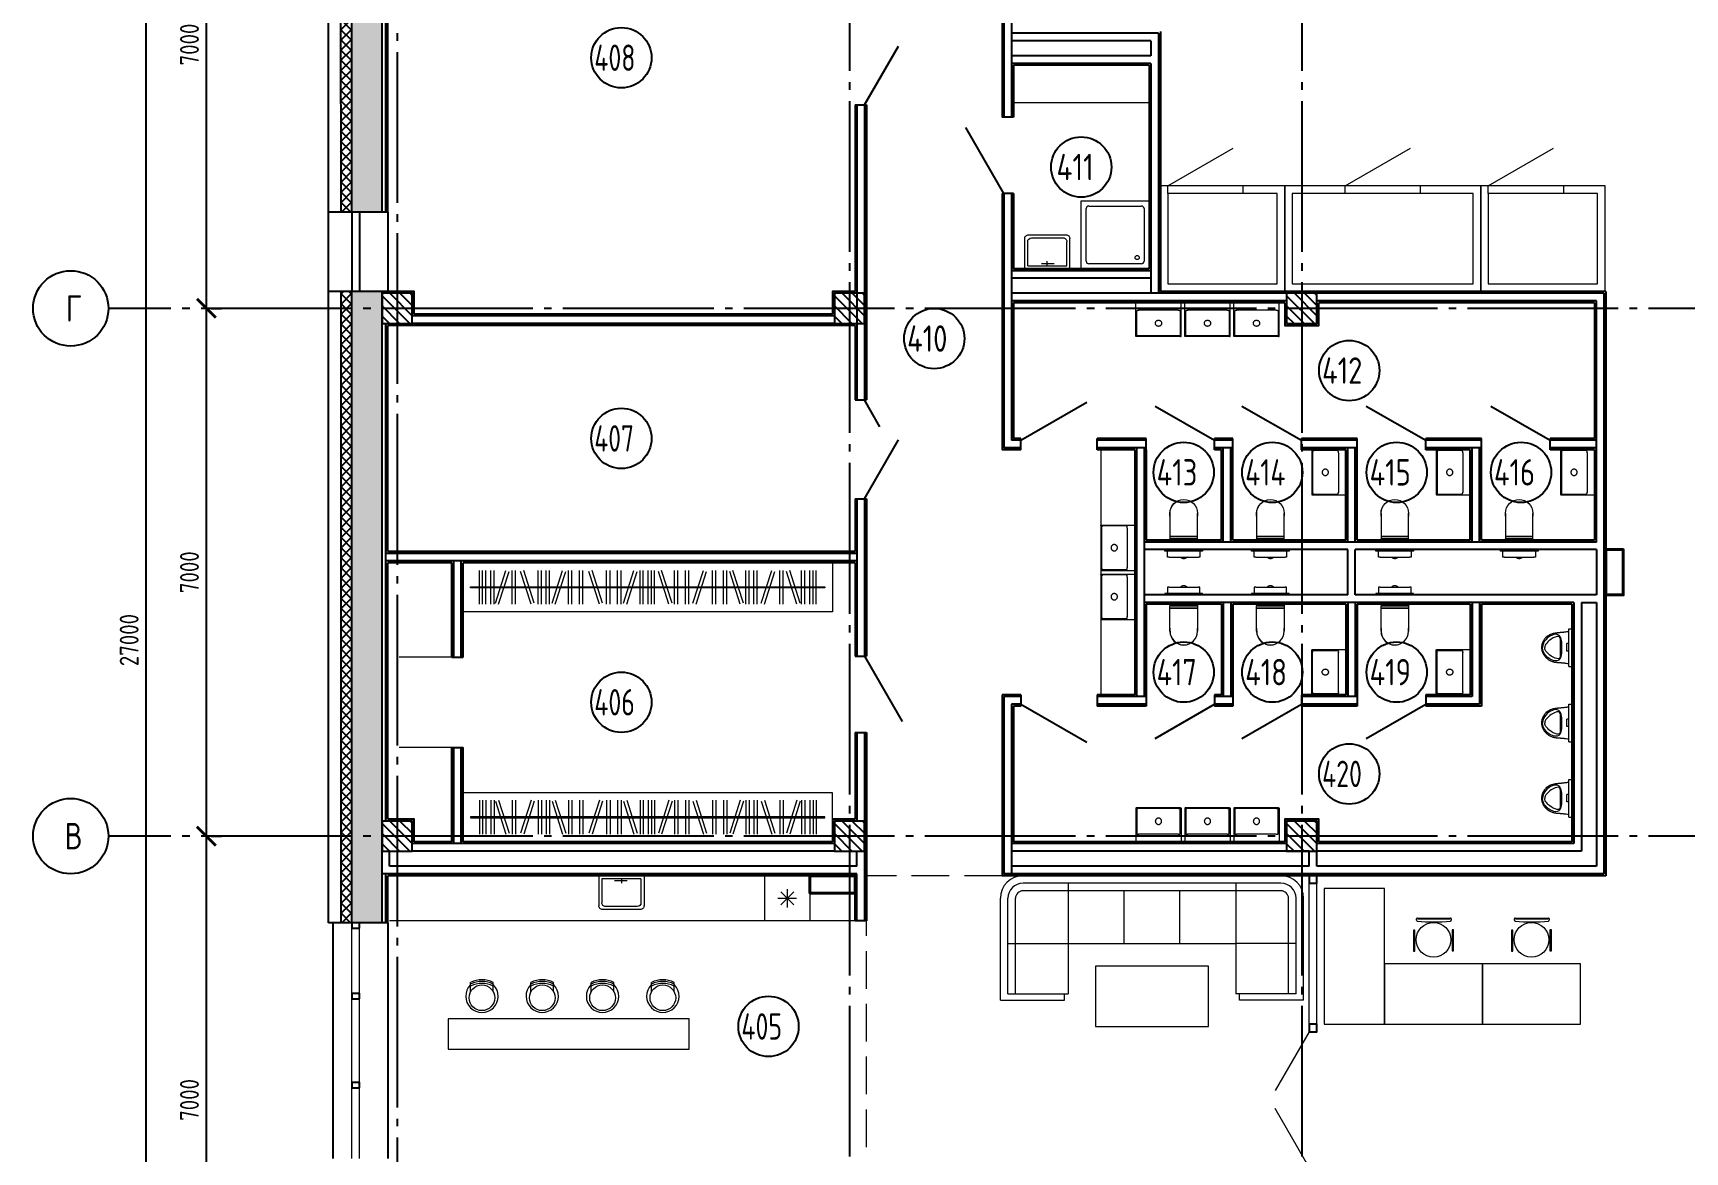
# Model space of a CAD drawing. Header units: millimetres. Extents: x -4830 to 49130, y -6610 to 29660.
# Drawn here: x -4830 to 17084, y 5810 to 20652 of the extents above; entities that cross this region are included whole.
import ezdxf

# ---------------------------------------------------------------- set-up
doc = ezdxf.new("R2010")
doc.units = ezdxf.units.MM
doc.linetypes.add('ГОСТ 2.303 4', pattern=[7, 5, -2, 0])
doc.linetypes.add('ГОСТ 2.303 5', pattern=[24, 20, -1.5, 1, -1.5])
doc.layers.add('Оборудование', color=5, linetype='Continuous', lineweight=18)
doc.layers.add('оси', color=30, linetype='Continuous')
doc.layers.add('текст', color=84, linetype='Continuous')
doc.styles.add('ГОСТ 2.304', font='CS_Gost2304.shx')
doc.linetypes.add('зигзаг', pattern='A,0.00254,-5.08,[131,ltypeshp.shx,S=5.08,R=0,X=-5.08,Y=0],-10.16,[131,ltypeshp.shx,S=5.08,R=180,X=5.08,Y=0],-5.08', length=20.32254)
doc.dimstyles.new('СПДС', dxfattribs={"dimscale": 100, "dimtxt": 2.5, "dimasz": 2.5, "dimexe": 2, "dimexo": 0.625, "dimgap": 1, "dimtad": 1, "dimdec": 0, "dimtxsty": 'ГОСТ 2.304', "dimblk": 'OBLIQUE', "dimblk1": 'OBLIQUE', "dimblk2": 'OBLIQUE', "dimcen": 2.5, "dimdle": 2, "dimadec": 0, "dimazin": 2, "dimtfac": 0.75, "dimtdec": 4, "dimtmove": 1, "dimatfit": 3, "dimfxl": 1, "dimtfill": 1, "dimtolj": 1, "dimarcsym": 1})

# ---------------------------------------------------------------- blocks, each defined once
blk = doc.blocks.new('_ArchTick')
at = {"color": 0, "linetype": 'ByBlock', "const_width": 0.15}
blk.add_lwpolyline([(-0.5, -0.5), (0.5, 0.5)], dxfattribs=at)
blk = doc.blocks.new('*D41')
at = {"layer": 'Defpoints', "color": 0, "ltscale": 100, "transparency": 16777216}
for p in [(-3330, 27000), (-3330, 27000), (-3330, 0)]:
    blk.add_point(p, dxfattribs=at)
at = {"layer": 'оси', "color": 0, "lineweight": -2, "ltscale": 100, "transparency": 16777216}
for p, q in [((-3330, -200), (-3330, 27200)), ((-3267.5, 27000), (-3130, 27000)), ((-3267.5, 0), (-3130, 0))]:
    blk.add_line(p, q, dxfattribs=at)
at = {"layer": 'оси', "color": 0, "lineweight": -2, "ltscale": 100, "transparency": 16777216, "xscale": 250, "yscale": 250, "zscale": 250}
for p, rotation in [((-3330, 27000), 90), ((-3330, 0), 270)]:
    blk.add_blockref('_ArchTick', p, dxfattribs=dict(at, rotation=rotation))
at = {"layer": 'оси', "color": 0, "ltscale": 100, "transparency": 16777216, "insert": (-3555, 12600), "char_height": 250, "attachment_point": 5, "rotation": 90, "style": 'ГОСТ 2.304', "bg_fill": 3, "box_fill_scale": 1.1, "bg_fill_color": 256, "bg_fill_true_color": 13158600, "bg_fill_transparency": 0}
blk.add_mtext('\\A1;27000', dxfattribs=at)
blk = doc.blocks.new('*D43')
at = {"layer": 'Defpoints', "color": 0, "ltscale": 100, "transparency": 16777216}
for p in [(-2530, 17000), (-2530, 17000), (-2530, 10000)]:
    blk.add_point(p, dxfattribs=at)
at = {"layer": 'оси', "color": 0, "lineweight": -2, "ltscale": 100, "transparency": 16777216}
for p, q in [((-2530, 9800), (-2530, 17200)), ((-2467.5, 17000), (-2330, 17000)), ((-2467.5, 10000), (-2330, 10000))]:
    blk.add_line(p, q, dxfattribs=at)
at = {"layer": 'оси', "color": 0, "lineweight": -2, "ltscale": 100, "transparency": 16777216, "xscale": 250, "yscale": 250, "zscale": 250}
for p, rotation in [((-2530, 17000), 90), ((-2530, 10000), 270)]:
    blk.add_blockref('_ArchTick', p, dxfattribs=dict(at, rotation=rotation))
at = {"layer": 'оси', "color": 0, "ltscale": 100, "transparency": 16777216, "insert": (-2755, 13500), "char_height": 250, "attachment_point": 5, "rotation": 90, "style": 'ГОСТ 2.304', "bg_fill": 3, "box_fill_scale": 1.1, "bg_fill_color": 256, "bg_fill_true_color": 13158600, "bg_fill_transparency": 0}
blk.add_mtext('\\A1;7000', dxfattribs=at)
blk = doc.blocks.new('*D44')
at = {"layer": 'Defpoints', "color": 0, "ltscale": 100, "transparency": 16777216}
for p in [(-2530, 24000), (-2530, 24000), (-2530, 17000)]:
    blk.add_point(p, dxfattribs=at)
at = {"layer": 'оси', "color": 0, "lineweight": -2, "ltscale": 100, "transparency": 16777216}
for p, q in [((-2530, 16800), (-2530, 24200)), ((-2467.5, 24000), (-2330, 24000)), ((-2467.5, 17000), (-2330, 17000))]:
    blk.add_line(p, q, dxfattribs=at)
at = {"layer": 'оси', "color": 0, "lineweight": -2, "ltscale": 100, "transparency": 16777216, "xscale": 250, "yscale": 250, "zscale": 250}
for p, rotation in [((-2530, 24000), 90), ((-2530, 17000), 270)]:
    blk.add_blockref('_ArchTick', p, dxfattribs=dict(at, rotation=rotation))
at = {"layer": 'оси', "color": 0, "ltscale": 100, "transparency": 16777216, "insert": (-2755, 20500), "char_height": 250, "attachment_point": 5, "rotation": 90, "style": 'ГОСТ 2.304', "bg_fill": 3, "box_fill_scale": 1.1, "bg_fill_color": 256, "bg_fill_true_color": 13158600, "bg_fill_transparency": 0}
blk.add_mtext('\\A1;7000', dxfattribs=at)
blk = doc.blocks.new('*D46')
at = {"layer": 'Defpoints', "color": 0, "ltscale": 100, "transparency": 16777216}
for p in [(-2530, 10000), (-2530, 10000), (-2530, 3000)]:
    blk.add_point(p, dxfattribs=at)
at = {"layer": 'оси', "color": 0, "lineweight": -2, "ltscale": 100, "transparency": 16777216}
for p, q in [((-2530, 2800), (-2530, 10200)), ((-2467.5, 10000), (-2330, 10000)), ((-2467.5, 3000), (-2330, 3000))]:
    blk.add_line(p, q, dxfattribs=at)
at = {"layer": 'оси', "color": 0, "lineweight": -2, "ltscale": 100, "transparency": 16777216, "xscale": 250, "yscale": 250, "zscale": 250}
for p, rotation in [((-2530, 10000), 90), ((-2530, 3000), 270)]:
    blk.add_blockref('_ArchTick', p, dxfattribs=dict(at, rotation=rotation))
at = {"layer": 'оси', "color": 0, "ltscale": 100, "transparency": 16777216, "insert": (-2755, 6500), "char_height": 250, "attachment_point": 5, "rotation": 90, "style": 'ГОСТ 2.304', "bg_fill": 3, "box_fill_scale": 1.1, "bg_fill_color": 256, "bg_fill_true_color": 13158600, "bg_fill_transparency": 0}
blk.add_mtext('\\A1;7000', dxfattribs=at)
blk = doc.blocks.new('Инсталляция - унитаз')
at = {"layer": 'Оборудование', "ltscale": 100}
for p, q in [((-215, 225), (-215, 145)), ((-195, 225), (-215, 225)), ((-195, 225), (0, 225)), ((0, 225), (195, 225)), ((215, 225), (195, 225)), ((215, 145), (215, 225)), ((-220, 145), (-250, 145)), ((-250, 145), (-250, 125)), ((-250, 125), (250, 125)), ((220, 145), (-220, 145)), ((-220, 145), (-220, 125)), ((-220, 125), (-220, 145)), ((220, 125), (220, 145)), ((250, 145), (220, 145)), ((220, 145), (220, 125)), ((250, 125), (250, 145)), ((-183, 0), (182, 0)), ((-183, 0), (-183, -20)), ((-172, -20), (-183, -20)), ((-183, -358), (-183, -20)), ((182, -20), (-183, -20)), ((-183, -50), (-183, -20)), ((182, -50), (-183, -50)), ((-183, -50), (182, -50)), ((-183, -319), (-183, -50)), ((-172, 0), (-172, -20)), ((-172, -20), (-172, 0)), ((-172, -20), (-172, 0)), ((-172, -20), (172, -20)), ((-65, -5), (-65, 0)), ((65, -5), (-65, -5)), ((-35, -7), (-35, -5)), ((-35, -5), (-35, -7)), ((-35, -7), (-35, -5)), ((-33, -7), (-35, -7)), ((-35, -7), (-33, -7)), ((-35, -7), (-33, -7)), ((33, -7), (-33, -7)), ((35, -7), (33, -7)), ((33, -7), (35, -7)), ((33, -7), (35, -7)), ((35, -5), (35, -7)), ((35, -7), (35, -5)), ((35, -7), (35, -5)), ((65, 0), (65, -5)), ((172, 0), (172, -20)), ((172, -20), (172, 0)), ((172, 0), (172, -20)), ((172, -20), (182, -20)), ((182, 0), (182, -20)), ((182, -20), (182, -358)), ((182, -20), (182, -50)), ((182, -50), (182, -319)), ((-183, -319), (-183, -358)), ((182, -358), (182, -319))]:
    blk.add_line(p, q, dxfattribs=at)
at = {"layer": 'Оборудование', "ltscale": 100, "flags": 128}
blk.add_lwpolyline([(45, 225), (43, 226), (42, 228), (40, 230), (38, 231), (36, 233), (34, 234), (32, 235), (30, 237), (28, 238), (26, 239), (24, 240), (22, 241), (19, 242), (17, 242), (15, 243), (13, 244), (10, 244), (8, 244), (5, 245), (3, 245), (1, 245), (-2, 245), (-4, 245), (-7, 245), (-9, 244), (-11, 244), (-14, 243), (-16, 243), (-18, 242), (-21, 241), (-23, 241), (-25, 240), (-27, 239), (-29, 237), (-31, 236), (-33, 235), (-35, 234), (-37, 232), (-39, 231), (-41, 229), (-43, 227), (-44, 226)], dxfattribs=at)
at = {"layer": 'Оборудование', "ltscale": 100}
for radius, start, end in [(182, 180, 0), (183, 180, 270), (182, 270, 0)]:
    blk.add_arc((0, -358), radius, start, end, dxfattribs=at)
blk = doc.blocks.new('Sanitary_Basins_Gala_ALBUS-Over-counter-Wash-basin-60x45-cm - ALBUS Over counter Wash basin 60x45 cm_-V44-План на отм _4_200')
at = {"layer": 'Оборудование'}
for p, q in [((-302, -218), (-302, 226)), ((298, -218), (298, 226)), ((-290, 117), (-291, 113)), ((-291, 113), (-291, -199)), ((-288, 121), (-290, 117)), ((-285, 124), (-288, 121)), ((-282, 125), (-285, 124)), ((-277, 126), (-282, 125)), ((-273, 127), (-277, 126)), ((-263, 127), (-273, 127)), ((-263, 127), (264, 127)), ((269, 127), (259, 127)), ((274, 126), (269, 127)), ((278, 125), (274, 126)), ((282, 124), (278, 125)), ((285, 121), (282, 124)), ((286, 117), (285, 121)), ((287, 113), (286, 117)), ((287, -199), (287, 113)), ((-302, -219), (-302, -218)), ((-291, -199), (-290, -203)), ((-290, -203), (-288, -207)), ((-288, -207), (-285, -210)), ((-285, -210), (-281, -212)), ((-281, -212), (-277, -213)), ((-277, -213), (-273, -213)), ((-268, -214), (-273, -213)), ((-268, -214), (264, -214)), ((-42, -35), (-43, -39)), ((-43, -39), (-43, -42)), ((-43, -42), (-43, -46)), ((-43, -46), (-43, -50)), ((-43, -50), (-43, -54)), ((-43, -54), (-42, -58)), ((-40, -31), (-42, -35)), ((-42, -58), (-40, -61)), ((-39, -27), (-40, -31)), ((-40, -61), (-39, -65)), ((-37, -23), (-39, -27)), ((-39, -65), (-37, -69)), ((-34, -20), (-37, -23)), ((-37, -69), (-34, -72)), ((-31, -17), (-34, -20)), ((-34, -72), (-31, -75)), ((-28, -14), (-31, -17)), ((-31, -75), (-28, -78)), ((-25, -11), (-28, -14)), ((-28, -78), (-25, -81)), ((-21, -9), (-25, -11)), ((-25, -81), (-21, -83)), ((-17, -8), (-21, -9)), ((-21, -83), (-17, -85)), ((-13, -6), (-17, -8)), ((-17, -85), (-13, -86)), ((-9, -5), (-13, -6)), ((-13, -86), (-9, -87)), ((-6, -5), (-9, -5)), ((-9, -87), (-6, -87)), ((-2, -5), (-6, -5)), ((-6, -87), (-2, -88)), ((2, -5), (-2, -5)), ((-2, -88), (2, -87)), ((6, -5), (2, -5)), ((2, -87), (6, -87)), ((10, -6), (6, -5)), ((6, -87), (10, -86)), ((13, -8), (10, -6)), ((10, -86), (13, -85)), ((17, -9), (13, -8)), ((13, -85), (17, -83)), ((21, -11), (17, -9)), ((17, -83), (21, -81)), ((24, -14), (21, -11)), ((21, -81), (24, -78)), ((27, -17), (24, -14)), ((24, -78), (27, -75)), ((30, -20), (27, -17)), ((27, -75), (30, -72)), ((33, -23), (30, -20)), ((30, -72), (33, -69)), ((35, -27), (33, -23)), ((33, -69), (35, -65)), ((37, -31), (35, -27)), ((35, -65), (37, -61)), ((38, -35), (37, -31)), ((37, -61), (38, -58)), ((39, -39), (38, -35)), ((38, -58), (39, -54)), ((39, -42), (39, -39)), ((40, -46), (39, -42)), ((39, -50), (40, -46)), ((39, -54), (39, -50)), ((264, -214), (269, -213)), ((269, -213), (273, -213)), ((273, -213), (275, -212)), ((275, -212), (278, -212)), ((278, -212), (281, -210)), ((281, -210), (284, -207)), ((284, -207), (286, -205)), ((286, -203), (287, -201)), ((286, -205), (286, -203)), ((287, -201), (287, -199)), ((298, -219), (298, -218)), ((-301, -220), (-302, -219)), ((-301, -221), (-301, -220)), ((-300, -222), (-301, -221)), ((-299, -223), (-300, -222)), ((-298, -224), (-299, -223)), ((-297, -224), (-298, -224)), ((-296, -224), (-297, -224)), ((-296, -224), (292, -224)), ((292, -224), (293, -224)), ((293, -224), (294, -224)), ((294, -224), (295, -223)), ((295, -223), (296, -222)), ((296, -222), (297, -221)), ((297, -221), (298, -220)), ((298, -220), (298, -219))]:
    blk.add_line(p, q, dxfattribs=at)
at = {"layer": 'Оборудование', "ltscale": 100}
blk.add_line((-302, 226), (298, 226), dxfattribs=at)
blk = doc.blocks.new('720_Geberit_Инсталляция для подвесного писсуара 111_616_00_1__СантехПрибор_Нет основы_ - 400_74_Geberit_Duofix_urinal_element-607277-План на отм _4_200')
at = {"layer": 'Оборудование'}
for p, q in [((-250, 0), (-250, 40)), ((-250, 40), (250, 40)), ((250, 0), (-250, 0)), ((-53, 0), (-53, -28)), ((46, 0), (46, -28)), ((250, 0), (250, 40)), ((-120, -117), (120, -117)), ((46, -28), (-53, -28))]:
    blk.add_line(p, q, dxfattribs=at)
for points, knots in [([(-212, 0), (-211, -8), (-209, -23), (-206, -46), (-204, -64), (-202, -78), (-201, -89), (-200, -99), (-199, -110), (-198, -120), (-197, -130), (-196, -139), (-195, -149), (-195, -158), (-193, -167), (-192, -176), (-190, -187), (-188, -201), (-184, -216), (-179, -235), (-170, -257), (-156, -280), (-142, -297), (-129, -310), (-119, -319), (-110, -326), (-102, -331), (-96, -335), (-90, -339), (-83, -343), (-76, -346), (-67, -351), (-54, -355), (-38, -360), (-20, -363), (-7, -364), (0, -365)], [0, 0, 0, 0, 0.035714, 0.071429, 0.107143, 0.125, 0.142857, 0.160714, 0.178571, 0.196429, 0.214286, 0.232143, 0.25, 0.267857, 0.285714, 0.303571, 0.321429, 0.357143, 0.392857, 0.428571, 0.5, 0.571429, 0.642857, 0.678571, 0.714286, 0.75, 0.767857, 0.785714, 0.803571, 0.821429, 0.839286, 0.857143, 0.892857, 0.928571, 0.964286, 1, 1, 1, 1]), ([(0, -365), (9, -364), (27, -362), (51, -356), (73, -348), (93, -337), (111, -324), (133, -305), (151, -284), (166, -261), (175, -243), (183, -224), (189, -205), (192, -188), (194, -176), (195, -166), (196, -156), (196, -145), (197, -134), (198, -122), (199, -110), (200, -97), (201, -83), (203, -68), (204, -53), (207, -31), (210, -13), (212, 0)], [0, 0, 0, 0, 0.052632, 0.105263, 0.157895, 0.210526, 0.263158, 0.315789, 0.421053, 0.473684, 0.526316, 0.578947, 0.631579, 0.677632, 0.700658, 0.723684, 0.746711, 0.769737, 0.792763, 0.815789, 0.838816, 0.861842, 0.884868, 0.907895, 0.930921, 0.953947, 1, 1, 1, 1]), ([(-166, -135), (-184, -161), (-170, -232), (-116, -306), (-45, -351), (0, -351)], [0, 0, 0, 0, 0.2142319, 0.486249, 0.728231, 0.728231, 0.728231, 0.728231]), ([(-166, -135), (-129, -98), (0, -101), (132, -96), (166, -135)], [0, 0, 0, 0, 0.3432171, 0.6856443, 0.6856443, 0.6856443, 0.6856443]), ([(-120, -117), (-146, -124), (-155, -141), (-125, -237), (-40, -321), (0, -321)], [0, 0, 0, 0, 0.1604503, 0.4227587, 0.7075113, 0.7075113, 0.7075113, 0.7075113]), ([(120, -117), (146, -124), (155, -141), (125, -237), (40, -321), (0, -321)], [0, 0, 0, 0, 0.1604503, 0.4227587, 0.7075113, 0.7075113, 0.7075113, 0.7075113]), ([(166, -135), (182, -162), (170, -232), (116, -306), (45, -351), (0, -351)], [0, 0, 0, 0, 0.2126499, 0.48278, 0.724762, 0.724762, 0.724762, 0.724762])]:
    blk.add_open_spline(points, degree=3, knots=knots, dxfattribs=at)
blk = doc.blocks.new('поддон1')
at = {"layer": 'Оборудование'}
for p, q in [((67, 100), (67, 800)), ((100, 833), (800, 833)), ((833, 800), (833, 100)), ((800, 67), (100, 67))]:
    blk.add_line(p, q, dxfattribs=at)
blk.add_lwpolyline([(900, 900), (900, 0), (0, 0), (0, 900)], close=True, dxfattribs=at)
blk.add_circle((149, 158), 27.5, dxfattribs=at)
for centre, start, end in [((100, 800), 90, 180), ((800, 800), 0, 90), ((100, 100), 180, 270), ((800, 100), 270, 0)]:
    blk.add_arc(centre, 33.3, start, end, dxfattribs=at)
blk = doc.blocks.new('мойка')
at = {"layer": 'Оборудование', "lineweight": 18}
for p, q in [((-450, 250), (-450, -250)), ((0, 300), (-399, 300)), ((-40, 260), (-360, 260)), ((-40, 260), (-40, -260)), ((0, 300), (0, -300)), ((-410, 210), (-410, -210)), ((-69, 78), (-69, -91)), ((-40, 0), (-100, 0)), ((0, -300), (-400, -300)), ((-40, -260), (-360, -260))]:
    blk.add_line(p, q, dxfattribs=at)
for centre, radius, start, end in [((-400, 250), 49.7, 88.3906, 180.554), ((-360, 210), 50, 90.0248, 180.0248), ((-360, -210), 49.8, 179.9125, 270.2958), ((-400, -250), 50, 180.0248, 270.0248)]:
    blk.add_arc(centre, radius, start, end, dxfattribs=at)
blk = doc.blocks.new('шкаф гардеробный 1')
at = {"layer": 'Оборудование'}
for p, q in [((217, 550), (217, 100)), ((258, 550), (258, 100)), ((302, 550), (302, 100)), ((367, 550), (367, 100)), ((411, 550), (411, 100)), ((429, 537), (567, 101)), ((471, 550), (610, 115)), ((653, 550), (653, 100)), ((697, 550), (697, 100)), ((902, 550), (763, 115)), ((944, 537), (805, 101)), ((998, 550), (998, 100)), ((1042, 550), (1042, 100)), ((1103, 550), (1103, 100)), ((1148, 550), (1148, 100)), ((1181, 537), (1320, 101)), ((1223, 550), (1362, 115)), ((1400, 550), (1400, 100)), ((1444, 550), (1444, 100)), ((1546, 550), (1546, 100)), ((1590, 550), (1590, 100)), ((1809, 550), (1670, 115)), ((1851, 537), (1712, 101)), ((1904, 550), (1904, 100)), ((1949, 550), (1949, 100)), ((2050, 550), (2050, 100)), ((2095, 550), (2095, 100)), ((2128, 537), (2267, 101)), ((2170, 550), (2309, 115)), ((2347, 550), (2347, 100)), ((2391, 550), (2391, 100)), ((2456, 550), (2456, 100)), ((2500, 550), (2500, 100)), ((2541, 550), (2541, 100)), ((2730, 550), (2591, 115)), ((2772, 537), (2633, 101)), ((2805, 550), (2805, 100)), ((2850, 550), (2850, 100)), ((2951, 550), (2951, 100)), ((2996, 550), (2996, 100)), ((3049, 537), (3188, 101)), ((3091, 550), (3230, 115)), ((3310, 550), (3310, 100)), ((3354, 550), (3354, 100)), ((3456, 550), (3456, 100)), ((3500, 550), (3500, 100)), ((3677, 550), (3538, 115)), ((3719, 537), (3580, 101)), ((3752, 550), (3752, 100)), ((3797, 550), (3797, 100)), ((3858, 550), (3858, 100)), ((3902, 550), (3902, 100)), ((3956, 537), (4095, 101)), ((3998, 550), (4137, 115)), ((4203, 550), (4203, 100)), ((4247, 550), (4247, 100)), ((4429, 550), (4290, 115)), ((4471, 537), (4333, 101)), ((4489, 550), (4489, 100)), ((4533, 550), (4533, 100)), ((4598, 550), (4598, 100)), ((4642, 550), (4642, 100)), ((4683, 550), (4683, 100)), ((3797, 347), (3797, 334)), ((3902, 334), (3902, 347))]:
    blk.add_line(p, q, dxfattribs=at)
at = {"layer": 'Оборудование', "ltscale": 100}
for points in [[(0, 0), (4900, 0), (4900, 650), (0, 650)], [(100, 319), (4800, 319), (4800, 331), (100, 331)]]:
    blk.add_lwpolyline(points, close=True, dxfattribs=at)
blk = doc.blocks.new('барный стул 1')
at = {"layer": 'Оборудование', "ltscale": 60}
for p, q in [((59.999999, 150), (183.593644, 150)), ((59.999999, -150), (183.593644, -150))]:
    blk.add_line(p, q, dxfattribs=at)
blk.add_circle((-20.000001, 0), 170, dxfattribs=at)
for centre, radius, start, end in [((0, 0), 215, 45.5846910006, 314.4153089994), ((-155.531875, 0), 326.155917, 332.6191679998, 27.3808320002), ((-129.255814, 0), 326.155917, 332.6191679998, 27.3808320002), ((-106.022796, 0), 326.155917, 332.6191679998, 27.3808320002)]:
    blk.add_arc(centre, radius, start, end, dxfattribs=at)
blk = doc.blocks.new('диван угловой 2')
at = {"layer": 'Оборудование', "linetype": 'ByBlock'}
for p, q in [((1711, 0), (-1711, 0)), ((1711, -100), (-1711, -100)), ((1711, -200), (-1711, -200)), ((-1111, -100), (-1111, -900)), ((-370, -900), (-370, -200)), ((370, -900), (370, -200)), ((1111, -100), (1111, -900)), ((-2011, -1650), (-2011, -300)), ((-1911, -1567), (-1911, -300)), ((-1811, -1567), (-1811, -300)), ((1811, -1567), (1811, -300)), ((1911, -1567), (1911, -300)), ((2011, -1650), (2011, -300)), ((-1911, -900), (-1111, -900)), ((-1111, -900), (1111, -900)), ((-1111, -900), (-1111, -1567)), ((1911, -900), (1111, -900)), ((1111, -900), (1111, -1567)), ((-2011, -1650), (-1161, -1650)), ((-1911, -1567), (-1111, -1567)), ((-1161, -1650), (-1161, -1567)), ((1911, -1567), (1111, -1567)), ((1161, -1650), (1161, -1567)), ((2011, -1650), (1161, -1650))]:
    blk.add_line(p, q, dxfattribs=at)
for centre, radius, start, end in [((-1711, -300), 300, 90, 180), ((1711, -300), 300, 0, 90), ((-1711, -300), 200, 90, 180), ((-1711, -300), 100, 90, 180), ((1711, -300), 200, 0, 90), ((1711, -300), 100, 0, 90)]:
    blk.add_arc(centre, radius, start, end, dxfattribs=at)
blk = doc.blocks.new('Х06 600х600')
at = {"layer": 'Оборудование'}
for p, q in [((-600, 0), (-600, 600)), ((0, 600), (-600, 600)), ((0, 0), (0, 600)), ((-423, 300), (-177, 300)), ((-213, 213), (-387, 387)), ((-213, 387), (-387, 213)), ((-300, 177), (-300, 423)), ((-600, 0), (0, 0))]:
    blk.add_line(p, q, dxfattribs=at)
blk = doc.blocks.new('рабочее место 4')
at = {"layer": 'Оборудование', "ltscale": 100}
for p, q in [((1378, 876), (1397, 876)), ((1391, 430), (1391, 861)), ((1407, 866), (1407, 425)), ((1397, 415), (1378, 415))]:
    blk.add_line(p, q, dxfattribs=at)
for points in [[(0, 0), (800, 0), (800, 1300), (0, 1300)], [(969, 896), (1248, 896), (1248, 915), (969, 915)], [(975, 385), (1253, 385), (1253, 404), (975, 404)]]:
    blk.add_lwpolyline(points, close=True, dxfattribs=at)
blk.add_circle((1120, 650), 230, dxfattribs=at)
for centre, radius, start, end in [((3653, 645), 2296, 174.4609, 185.5406), ((1378, 866), 10, 89.9625, 174.4609), ((1397, 866), 10, 360, 89.9625), ((1378, 425), 10, 185.5406, 269.9051), ((1397, 425), 10, 269.9051, 360)]:
    blk.add_arc(centre, radius, start, end, dxfattribs=at)

msp = doc.modelspace()

# ---------------------------------------------------------------- hatches: boundary and pattern name
at = {"ltscale": 100}
h = msp.add_hatch(dxfattribs=at)
h.set_pattern_fill('ANSI37', color=256, scale=30, angle=90)
h.set_pattern_definition([(135, (-265369.68, -10084.31), (-67.35192, -67.35192), []), (225, (-265369.68, -10084.31), (67.35192, -67.35192), [])])
h.paths.add_polyline_path([(-600, 17225), (-748.9, 17225), (-748.1, 8850), (-600, 8850)])
h.paths.add_polyline_path([(-749.6, 23575), (-600, 23575), (-600, 24780.5), (-749.7, 24780.5)])
h.paths.add_polyline_path([(-600, 22525), (-749.5, 22525), (-749, 18275), (-600, 18275)])
h = msp.add_hatch(dxfattribs=at)
h.set_pattern_fill('HONEY', color=256, scale=30, angle=90)
h.set_pattern_definition([(90, (-265369.684, -10084.31), (-82.48892, 142.875), [95.25, -190.5]), (210, (-265369.684, -10084.31), (-82.48892, -142.875), [95.25, -190.5]), (150, (-265369.684, -10084.31), (-164.97784, 3e-07), [-190.5, 95.25])])
h.paths.add_polyline_path([(-200, 17225), (-600, 17225), (-600, 8850), (-500, 8850), (-200, 8850)])
h.paths.add_polyline_path([(-600, 23575), (-200, 23575), (-200, 23800), (-600, 23800)])
h.paths.add_polyline_path([(-200, 22525), (-600, 22525), (-600, 18275), (-200, 18275)])
h = msp.add_hatch(dxfattribs=at)
h.set_pattern_fill('ANSI31', color=256, scale=30, angle=90)
h.set_pattern_definition([(135, (-277369.68, 3915.69), (-67.35192, -67.35192), [])])
h.paths.add_polyline_path([(200, 17200), (-200, 17200), (-200, 16800), (200, 16800)])
h = msp.add_hatch(dxfattribs=at)
h.set_pattern_fill('ANSI31', color=256, scale=30, angle=90)
h.set_pattern_definition([(135, (-271369.68, 3915.69), (-67.35192, -67.35192), [])])
h.paths.add_polyline_path([(6200, 17200), (5800, 17200), (5800, 16800), (6200, 16800)])
h = msp.add_hatch(dxfattribs=at)
h.set_pattern_fill('ANSI31', color=256, scale=30, angle=90)
h.set_pattern_definition([(135, (-265369.68, 3915.69), (-67.35192, -67.35192), [])])
h.paths.add_polyline_path([(12200, 17200), (11800, 17200), (11800, 16800), (12200, 16800)])
h = msp.add_hatch(dxfattribs=at)
h.set_pattern_fill('ANSI31', color=256, scale=30, angle=90)
h.set_pattern_definition([(135, (-277369.68, -3084.31), (-67.35192, -67.35192), [])])
h.paths.add_polyline_path([(200, 10200), (-200, 10200), (-200, 9800), (200, 9800)])
h = msp.add_hatch(dxfattribs=at)
h.set_pattern_fill('ANSI31', color=256, scale=30, angle=90)
h.set_pattern_definition([(135, (-271369.68, -3084.31), (-67.35192, -67.35192), [])])
h.paths.add_polyline_path([(6200, 10200), (5800, 10200), (5800, 9800), (6200, 9800)])
h = msp.add_hatch(dxfattribs=at)
h.set_pattern_fill('ANSI31', color=256, scale=30, angle=90)
h.set_pattern_definition([(135, (-265369.68, -3084.31), (-67.35192, -67.35192), [])])
h.paths.add_polyline_path([(12200, 10200), (11800, 10200), (11800, 9800), (12200, 9800)])

# ---------------------------------------------------------------- linework, layer by layer
for p, q in [((-910, 8850), (-910, 24780.5)), ((-749.5, 22525), (-749, 18275)), ((-600, 18275), (-600, 22525)), ((-200, 18275), (-200, 22525)), ((-150, 18275), (-150, 22525)), ((-125, 18275), (-125, 22525)), ((8025, 21815), (8025, 19535)), ((8050, 21815), (8050, 19535)), ((8150, 21815), (8150, 19535)), ((10100, 20650), (8150, 20650)), ((10100, 20650), (10100, 17200)), ((10125, 20675), (10125, 17225)), ((6200, 19700), (6650, 20479.4)), ((10000, 20250), (8150, 20250)), ((8175, 20225), (8175, 19535)), ((9975, 20225), (8175, 20225)), ((9975, 20225), (9975, 17525)), ((10000, 20250), (10000, 17200)), ((6075, 19700), (6075, 17225)), ((6075, 19700), (6225, 19700)), ((6100, 19700), (6100, 15785)), ((6200, 19700), (6200, 15785)), ((6225, 19700), (6225, 15785)), ((8175, 19535), (8025, 19535)), ((8050, 18525), (7545, 19399.7)), ((8025, 18525), (8025, 15125)), ((8175, 18525), (8025, 18525)), ((8050, 18525), (8050, 15150)), ((8150, 18525), (8150, 15250)), ((8175, 18525), (8175, 17525)), ((-600, 18275), (-910, 18275)), ((-125, 18275), (-600, 18275)), ((-600, 18275), (-600, 17225)), ((-500, 18275), (-500, 17225)), ((-125, 18275), (-125, 17225)), ((10000, 17500), (8150, 17500)), ((9975, 17525), (8175, 17525)), ((-600, 17225), (-910, 17225)), ((-748.9, 17225), (-748.1, 8850)), ((-600, 8850), (-600, 17225)), ((-125, 17225), (-600, 17225)), ((-200, 8850), (-200, 17225)), ((-150, 17200), (-150, 17225)), ((11800, 17100), (8150, 17100)), ((16010, 17200), (10000, 17200)), ((16035, 17225), (10125, 17225)), ((15910, 17100), (12200, 17100)), ((15910, 13900), (15910, 17100)), ((16010, 17200), (16010, 9500)), ((16035, 17225), (16035, 9475)), ((5800, 16900), (200, 16900)), ((5775, 16925), (225, 16925)), ((8175, 17075), (8175, 15275)), ((11775, 17075), (8175, 17075)), ((15885, 17075), (12225, 17075)), ((15885, 17075), (15885, 15275)), ((-150, 10200), (-150, 16800)), ((-125, 13775), (-125, 16775)), ((6075, 16775), (-125, 16775)), ((5800, 16800), (200, 16800)), ((6075, 16775), (6075, 15785)), ((6075, 15785), (6225, 15785)), ((6405, 15429.9), (6200, 15785)), ((8275, 15250), (9149.7, 15755)), ((10056.9, 15705), (10845, 15250)), ((11206.9, 15705), (11995, 15250)), ((12856.9, 15705), (13645, 15250)), ((14506.9, 15705), (15295, 15250)), ((6200, 14475), (6650, 15254.4)), ((8175, 15125), (8025, 15125)), ((8275, 15150), (8050, 15150)), ((8275, 15250), (8150, 15250)), ((8275, 15275), (8175, 15275)), ((8275, 15125), (8175, 15125)), ((8275, 15125), (8275, 15275)), ((9935, 15275), (9285, 15275)), ((9285, 15125), (9285, 15275)), ((9935, 15250), (9285, 15250)), ((9935, 15150), (9285, 15150)), ((9785, 15125), (9285, 15125)), ((9785, 15125), (9785, 11875)), ((9810, 15150), (9810, 11850)), ((9910, 15150), (9910, 11850)), ((9935, 15125), (9935, 15275)), ((9935, 15125), (9935, 13925)), ((11085, 15275), (10845, 15275)), ((10845, 15125), (10845, 15275)), ((11085, 15250), (10845, 15250)), ((11085, 15150), (10845, 15150)), ((10935, 15125), (10845, 15125)), ((10935, 13925), (10935, 15125)), ((10960, 13900), (10960, 15150)), ((11060, 13900), (11060, 15150)), ((11085, 15125), (11085, 15275)), ((11085, 13925), (11085, 15125)), ((12735, 15275), (11995, 15275)), ((11995, 15125), (11995, 15275)), ((12735, 15250), (11995, 15250)), ((12735, 15150), (11995, 15150)), ((12585, 15125), (11995, 15125)), ((12585, 13925), (12585, 15125)), ((12610, 13900), (12610, 15150)), ((12710, 13900), (12710, 15150)), ((12735, 15125), (12735, 15275)), ((12735, 13925), (12735, 15125)), ((14385, 15275), (13645, 15275)), ((13645, 15125), (13645, 15275)), ((14385, 15250), (13645, 15250)), ((14385, 15150), (13645, 15150)), ((14235, 15125), (13645, 15125)), ((14235, 13925), (14235, 15125)), ((14260, 13900), (14260, 15150)), ((14360, 13900), (14360, 15150)), ((14385, 15125), (14385, 15275)), ((14385, 13925), (14385, 15125)), ((15885, 15275), (15295, 15275)), ((15295, 15125), (15295, 15275)), ((15910, 15250), (15295, 15250)), ((15910, 15150), (15295, 15150)), ((15885, 15125), (15295, 15125)), ((15885, 15125), (15885, 13925)), ((6075, 14475), (6075, 13775)), ((6075, 14475), (6225, 14475)), ((6100, 14475), (6100, 12385)), ((6200, 14475), (6200, 12385)), ((6225, 14475), (6225, 12385)), ((15910, 13900), (9910, 13900)), ((10935, 13925), (9935, 13925)), ((12585, 13925), (11085, 13925)), ((14235, 13925), (12735, 13925)), ((15885, 13925), (14385, 13925)), ((6100, 13750), (-150, 13750)), ((6100, 13650), (-150, 13650)), ((6075, 13775), (-125, 13775)), ((-125, 10225), (-125, 13625)), ((725, 13625), (-125, 13625)), ((725, 12375), (725, 13625)), ((750, 12375), (750, 13650)), ((850, 12375), (850, 13650)), ((6075, 13625), (875, 13625)), ((875, 12375), (875, 13625)), ((6075, 13625), (6075, 12385)), ((15610, 13100), (9910, 13100)), ((10935, 13075), (9935, 13075)), ((9935, 13075), (9935, 11875)), ((10935, 13075), (10935, 11875)), ((10960, 13100), (10960, 11850)), ((11060, 13100), (11060, 11850)), ((12585, 13075), (11085, 13075)), ((11085, 13075), (11085, 11875)), ((12585, 13075), (12585, 11875)), ((12610, 13100), (12610, 11850)), ((12710, 13100), (12710, 11850)), ((14235, 13075), (12735, 13075)), ((12735, 13075), (12735, 11875)), ((14235, 13075), (14235, 11875)), ((14260, 13100), (14260, 11850)), ((14360, 13100), (14360, 11750)), ((15585, 13075), (14385, 13075)), ((14385, 13075), (14385, 11725)), ((15585, 13075), (15585, 9925)), ((15610, 13100), (15610, 9900)), ((725, 12375), (875, 12375)), ((6075, 12385), (6225, 12385)), ((6200, 12385), (6700, 11519)), ((8025, 11875), (8025, 9475)), ((8175, 11875), (8025, 11875)), ((8050, 11850), (8050, 9500)), ((8275, 11850), (8050, 11850)), ((8275, 11875), (8175, 11875)), ((8275, 11875), (8275, 11725)), ((9785, 11875), (9285, 11875)), ((9285, 11875), (9285, 11725)), ((9935, 11850), (9285, 11850)), ((9935, 11875), (9935, 11725)), ((10935, 11875), (10845, 11875)), ((10845, 11875), (10845, 11725)), ((11085, 11850), (10845, 11850)), ((11085, 11875), (11085, 11725)), ((12585, 11875), (11995, 11875)), ((11995, 11875), (11995, 11725)), ((12735, 11850), (11995, 11850)), ((12735, 11875), (12735, 11725)), ((14235, 11875), (13645, 11875)), ((13645, 11875), (13645, 11725)), ((14260, 11850), (13645, 11850)), ((8150, 11750), (8150, 9500)), ((8275, 11750), (8150, 11750)), ((8175, 11725), (8175, 9925)), ((8275, 11725), (8175, 11725)), ((8275, 11750), (9149.7, 11245)), ((9935, 11750), (9285, 11750)), ((9935, 11725), (9285, 11725)), ((10056.9, 11295), (10845, 11750)), ((11085, 11750), (10845, 11750)), ((11085, 11725), (10845, 11725)), ((11206.9, 11295), (11995, 11750)), ((12735, 11750), (11995, 11750)), ((12735, 11725), (11995, 11725)), ((12856.9, 11295), (13645, 11750)), ((14360, 11750), (13645, 11750)), ((14385, 11725), (13645, 11725)), ((6075, 11375), (6075, 10225)), ((6075, 11375), (6225, 11375)), ((6100, 11375), (6100, 10200)), ((6200, 11375), (6200, 8875)), ((6225, 11375), (6225, 8875)), ((725, 9925), (725, 11175)), ((725, 11175), (875, 11175)), ((750, 9900), (750, 11175)), ((850, 9900), (850, 11175)), ((875, 9925), (875, 11175)), ((5800, 9900), (200, 9900)), ((725, 9925), (225, 9925)), ((5775, 9925), (875, 9925)), ((11800, 9900), (8150, 9900)), ((11775, 9925), (8175, 9925)), ((15610, 9900), (12200, 9900)), ((15585, 9925), (12225, 9925)), ((6100, 9500), (-200, 9500)), ((-150, 8850), (-150, 9500)), ((-125, 8850), (-125, 9475)), ((6075, 9475), (-125, 9475)), ((6075, 8875), (6075, 9475)), ((6100, 8875), (6100, 9500)), ((16035, 9475), (8025, 9475)), ((16010, 9500), (8050, 9500)), ((-600, 8850), (-910, 8850)), ((-850, 5725), (-850, 8850)), ((-125, 8850), (-600, 8850)), ((-125, 8850), (-125, 5725)), ((6225, 8875), (6075, 8875))]:
    msp.add_line(p, q, dxfattribs=at)
at = {"lineweight": -3, "ltscale": 100}
for p, q in [((10000, 20550), (8150, 20550)), ((8150, 20550), (8150, 20350)), ((10000, 20550), (10000, 20350)), ((10000, 20350), (8150, 20350)), ((10000, 17400), (8150, 17400)), ((8150, 17400), (8150, 17200)), ((10000, 17400), (10000, 17200)), ((10000, 17200), (8150, 17200)), ((12610, 13800), (9910, 13800)), ((9910, 13800), (9910, 13200)), ((12610, 13200), (12610, 13800)), ((15910, 13800), (12710, 13800)), ((12710, 13200), (12710, 13800)), ((15910, 13800), (15910, 13200)), ((12610, 13200), (9910, 13200)), ((15910, 13200), (12710, 13200)), ((15710, 13100), (15710, 9800)), ((15710, 13100), (15910, 13100)), ((15910, 13100), (15910, 9600)), ((-100, 9600), (-100, 9800)), ((5800, 9800), (200, 9800)), ((6100, 9600), (6100, 9800)), ((12100, 9800), (8150, 9800)), ((8150, 9800), (8150, 9600)), ((12100, 9600), (12100, 9800)), ((15710, 9800), (12200, 9800)), ((12200, 9600), (12200, 9800)), ((6100, 9600), (-100, 9600)), ((12100, 9600), (8150, 9600)), ((15910, 9600), (12200, 9600))]:
    msp.add_line(p, q, dxfattribs=at)
at = {"linetype": 'ГОСТ 2.303 4', "lineweight": 9, "ltscale": 100}
for p, q in [((8025, 9475), (6225, 9475)), ((6225, 5175), (6225, 8875))]:
    msp.add_line(p, q, dxfattribs=at)
at = {"color": 4, "lineweight": 15, "ltscale": 100}
for p, q in [((12100, 7405), (12100, 9475)), ((12200, 7405), (12200, 9475)), ((-600, 5725), (-600, 8850)), ((-500, 5725), (-500, 8850)), ((12100, 7405), (11650, 6625.6)), ((12100, 5605), (11650, 6384.4))]:
    msp.add_line(p, q, dxfattribs=at)
at = {"ltscale": 100}
for points in [[(-200, 16800), (200, 16800), (200, 17200), (-200, 17200)], [(5800, 16800), (6200, 16800), (6200, 17200), (5800, 17200)], [(11800, 16800), (12200, 16800), (12200, 17200), (11800, 17200)], [(-200, 9800), (200, 9800), (200, 10200), (-200, 10200)], [(5800, 9800), (6200, 9800), (6200, 10200), (5800, 10200)], [(11800, 9800), (12200, 9800), (12200, 10200), (11800, 10200)]]:
    msp.add_lwpolyline(points, close=True, dxfattribs=at)
for points in [[(225, 16925), (225, 17225), (-125, 17225)], [(6075, 17225), (5775, 17225), (5775, 16925)], [(11775, 17075), (11775, 16775), (12225, 16775), (12225, 17075)], [(225, 9925), (225, 10225), (-125, 10225)], [(6075, 10225), (5775, 10225), (5775, 9925)], [(12225, 9925), (12225, 10225), (11775, 10225), (11775, 9925)]]:
    msp.add_lwpolyline(points, dxfattribs=at)
at = {"color": 4, "ltscale": 100}
for points in [[(12100, 9375), (12200, 9375), (12200, 9475), (12100, 9475)], [(-500, 8780), (-500, 8850), (-600, 8850), (-600, 8780)], [(-500, 7842.5), (-500, 7912.5), (-600, 7912.5), (-600, 7842.5)], [(12100, 7405), (12200, 7405), (12200, 7505), (12100, 7505)], [(-500, 6662.5), (-500, 6732.5), (-600, 6732.5), (-600, 6662.5)]]:
    msp.add_lwpolyline(points, close=True, dxfattribs=at)
at = {"layer": 'Оборудование'}
msp.add_line((9975, 19725), (8175, 19725), dxfattribs=at)
at = {"layer": 'Оборудование', "ltscale": 100}
for p, q in [((10225, 18625), (11091, 19125)), ((12575, 18625), (13441, 19125)), ((14475, 18625), (15341, 19125)), ((10225, 18525), (10225, 18625)), ((11225, 18525), (11225, 18625)), ((12575, 18525), (12575, 18625)), ((13575, 18525), (13575, 18625)), ((14475, 18525), (14475, 18625)), ((15475, 18525), (15475, 18625)), ((9335, 15125), (9335, 11875)), ((6100, 8875), (-100, 8875))]:
    msp.add_line(p, q, dxfattribs=at)
at = {"layer": 'Оборудование', "linetype": 'зигзаг', "ltscale": 10}
for p, q in [((725, 12375), (25, 12375)), ((725, 11175), (25, 11175))]:
    msp.add_line(p, q, dxfattribs=at)
at = {"layer": 'Оборудование', "ltscale": 100}
for points in [[(10125, 17225), (11775, 17225), (11775, 18625), (10125, 18625)], [(10225, 17325), (11675, 17325), (11675, 18525), (10225, 18525)], [(11775, 17225), (14375, 17225), (14375, 18625), (11775, 18625)], [(11875, 17325), (14275, 17325), (14275, 18525), (11875, 18525)], [(14375, 17225), (16025, 17225), (16025, 18625), (14375, 18625)], [(14475, 17325), (15925, 17325), (15925, 18525), (14475, 18525)], [(12300, 7505), (13100, 7505), (13100, 9305), (12300, 9305)], [(9263.7, 8275), (9263.7, 7475), (10763.7, 7475), (10763.7, 8275)], [(675, 7175), (3875, 7175), (3875, 7575), (675, 7575)]]:
    msp.add_lwpolyline(points, close=True, dxfattribs=at)
at = {"layer": 'Оборудование', "color": 1, "lineweight": 40, "ltscale": 100}
for points in [[(16035, 13200), (16265, 13200), (16265, 13800), (16035, 13800)], [(5475, 9475), (5475, 9245), (6075, 9245), (6075, 9475)]]:
    msp.add_lwpolyline(points, close=True, dxfattribs=at)
at = {"layer": 'оси', "linetype": 'ГОСТ 2.303 5', "lineweight": 25, "ltscale": 100}
for points in [[(6000, 29350), (6000, -5110)], [(12000, 29350), (12000, -5110)], [(0, 27600), (0, -5110)]]:
    msp.add_lwpolyline(points, dxfattribs=at)
at = {"layer": 'оси', "linetype": 'Continuous', "lineweight": 25, "ltscale": 100}
for centre in [(-4330, 17000), (-4330, 10000)]:
    msp.add_circle(centre, 500, dxfattribs=at)
at = {"layer": 'текст', "linetype": 'Continuous', "lineweight": 25, "ltscale": 100}
for centre in [(2975, 20325), (9075, 18875), (7125, 16600), (12630, 16175), (2975, 15275), (10435, 14825), (11610, 14825), (13260, 14825), (14910, 14825), (10435, 12175), (11610, 12175), (13260, 12175), (2975, 11775), (12630, 10825), (4926.4, 7475)]:
    msp.add_circle(centre, 400, dxfattribs=at)

# ---------------------------------------------------------------- block references
at = {"layer": 'Оборудование'}
for name, p, rotation in [('поддон1', (9975, 17525), 89.99999999999999), ('Sanitary_Basins_Gala_ALBUS-Over-counter-Wash-basin-60x45-cm - ALBUS Over counter Wash basin 60x45 cm_-V44-План на отм _4_200', (12359.1, 14823.1), 270), ('Sanitary_Basins_Gala_ALBUS-Over-counter-Wash-basin-60x45-cm - ALBUS Over counter Wash basin 60x45 cm_-V44-План на отм _4_200', (14009.1, 14823.1), 270), ('Sanitary_Basins_Gala_ALBUS-Over-counter-Wash-basin-60x45-cm - ALBUS Over counter Wash basin 60x45 cm_-V44-План на отм _4_200', (15659.1, 14823.1), 270), ('Sanitary_Basins_Gala_ALBUS-Over-counter-Wash-basin-60x45-cm - ALBUS Over counter Wash basin 60x45 cm_-V44-План на отм _4_200', (9559.1, 13823.1), 270), ('Sanitary_Basins_Gala_ALBUS-Over-counter-Wash-basin-60x45-cm - ALBUS Over counter Wash basin 60x45 cm_-V44-План на отм _4_200', (9559.1, 13173.1), 270), ('720_Geberit_Инсталляция для подвесного писсуара 111_616_00_1__СантехПрибор_Нет основы_ - 400_74_Geberit_Duofix_urinal_element-607277-План на отм _4_200', (15545, 12500), 270), ('720_Geberit_Инсталляция для подвесного писсуара 111_616_00_1__СантехПрибор_Нет основы_ - 400_74_Geberit_Duofix_urinal_element-607277-План на отм _4_200', (15545, 11500), 270), ('720_Geberit_Инсталляция для подвесного писсуара 111_616_00_1__СантехПрибор_Нет основы_ - 400_74_Geberit_Duofix_urinal_element-607277-План на отм _4_200', (15545, 10500), 270), ('Sanitary_Basins_Gala_ALBUS-Over-counter-Wash-basin-60x45-cm - ALBUS Over counter Wash basin 60x45 cm_-V44-План на отм _4_200', (10098.1, 10150.9), 180), ('Sanitary_Basins_Gala_ALBUS-Over-counter-Wash-basin-60x45-cm - ALBUS Over counter Wash basin 60x45 cm_-V44-План на отм _4_200', (10748.1, 10150.9), 180), ('Sanitary_Basins_Gala_ALBUS-Over-counter-Wash-basin-60x45-cm - ALBUS Over counter Wash basin 60x45 cm_-V44-План на отм _4_200', (11398.1, 10150.9), 180), ('рабочее место 4', (14398.7, 7505), 90), ('рабочее место 4', (15697.5, 7505), 90), ('барный стул 1', (1125, 7875), 90), ('барный стул 1', (1925, 7875), 90), ('барный стул 1', (2725, 7875), 90), ('барный стул 1', (3525, 7875), 90)]:
    msp.add_blockref(name, p, dxfattribs=dict(at, rotation=rotation))
at = {"layer": 'Оборудование', "ltscale": 100, "xscale": -1}
for p, rotation in [((8625, 17525), 90), ((2975, 9475), 270)]:
    msp.add_blockref('мойка', p, dxfattribs=dict(at, rotation=rotation))
at = {"layer": 'Оборудование', "xscale": -1}
for p in [(10098.1, 16849.1), (10748.1, 16849.1), (11398.1, 16849.1)]:
    msp.add_blockref('Sanitary_Basins_Gala_ALBUS-Over-counter-Wash-basin-60x45-cm - ALBUS Over counter Wash basin 60x45 cm_-V44-План на отм _4_200', p, dxfattribs=at)
for name, p, rotation in [('Инсталляция - унитаз', (10435, 13925), 180), ('Инсталляция - унитаз', (11585, 13925), 180), ('Инсталляция - унитаз', (13235, 13925), 180), ('Инсталляция - унитаз', (14885, 13925), 180), ('шкаф гардеробный 1', (875, 13625), 180), ('Sanitary_Basins_Gala_ALBUS-Over-counter-Wash-basin-60x45-cm - ALBUS Over counter Wash basin 60x45 cm_-V44-План на отм _4_200', (12359.1, 12176.9), 270), ('Sanitary_Basins_Gala_ALBUS-Over-counter-Wash-basin-60x45-cm - ALBUS Over counter Wash basin 60x45 cm_-V44-План на отм _4_200', (14009.1, 12176.9), 270)]:
    msp.add_blockref(name, p, dxfattribs=dict(at, rotation=rotation))
at = {"layer": 'Оборудование'}
for name, p in [('Инсталляция - унитаз', (10435, 13075)), ('Инсталляция - унитаз', (11585, 13075)), ('Инсталляция - унитаз', (13235, 13075)), ('шкаф гардеробный 1', (875, 9925)), ('диван угловой 2', (10013.7, 9475))]:
    msp.add_blockref(name, p, dxfattribs=at)
at = {"layer": 'Оборудование', "color": 0, "xscale": -1, "rotation": 180}
msp.add_blockref('Х06 600х600', (5475, 9475), dxfattribs=at)

# ---------------------------------------------------------------- texts
at = {"layer": 'оси', "linetype": 'Continuous', "lineweight": 25, "ltscale": 100, "char_height": 350, "attachment_point": 1, "style": 'ГОСТ 2.304'}
for s, insert, width in [('\\f|b0|i0|c1|p0;\\W1.0000000000;\\T1.0000000000;\\o\\lГ', (-4394.6, 17175), 533.333), ('\\f|b0|i0|c1|p0;\\W1.0000000000;\\T1.0000000000;\\o\\lВ', (-4412.1, 10175), 616.667)]:
    msp.add_mtext(s, dxfattribs=dict(at, insert=insert, width=width))
at = {"layer": 'текст', "linetype": 'Continuous', "lineweight": 25, "ltscale": 100, "char_height": 350, "attachment_point": 1, "style": 'ГОСТ 2.304'}
for s, insert, width in [('\\f|b0|i0|c1|p0;\\W0.8840250981;\\T1.0000000000;\\o\\l408', (2615.3, 20500), 1163.966), ('\\f|b0|i0|c1|p0;\\W1.0000000000;\\T1.0000000000;\\o\\l411', (8746.9, 19050), 1183.333), ('\\f|b0|i0|c1|p0;\\W0.9787420728;\\T1.0000000000;\\o\\l410', (6765.3, 16775), 1223.428), ('\\f|b0|i0|c1|p0;\\W0.9787420728;\\T1.0000000000;\\o\\l412', (12270.3, 16350), 1223.428), ('\\f|b0|i0|c1|p0;\\W0.8746205757;\\T1.0000000000;\\o\\l407', (2615.3, 15450), 1151.584), ('\\f|b0|i0|c1|p0;\\W0.9787420728;\\T1.0000000000;\\o\\l413', (10075.3, 15000), 1223.428), ('\\f|b0|i0|c1|p0;\\W0.9449923462;\\T1.0000000000;\\o\\l414', (11250.3, 15000), 1181.24), ('\\f|b0|i0|c1|p0;\\W0.9787420728;\\T1.0000000000;\\o\\l415', (12900.3, 15000), 1223.428), ('\\f|b0|i0|c1|p0;\\W0.9787420728;\\T1.0000000000;\\o\\l416', (14550.3, 15000), 1223.428), ('\\f|b0|i0|c1|p0;\\W0.9672274602;\\T1.0000000000;\\o\\l417', (10075.3, 12350), 1209.034), ('\\f|b0|i0|c1|p0;\\W0.9787420728;\\T1.0000000000;\\o\\l418', (11250.3, 12350), 1223.428), ('\\f|b0|i0|c1|p0;\\W0.9787420728;\\T1.0000000000;\\o\\l419', (12900.3, 12350), 1223.428), ('\\f|b0|i0|c1|p0;\\W0.8840250981;\\T1.0000000000;\\o\\l406', (2615.3, 11950), 1163.966), ('\\f|b0|i0|c1|p0;\\W0.8840250981;\\T1.0000000000;\\o\\l420', (12270.3, 11000), 1163.966), ('\\f|b0|i0|c1|p0;\\W0.8840250981;\\T1.0000000000;\\o\\l405', (4566.7, 7650), 1163.966)]:
    msp.add_mtext(s, dxfattribs=dict(at, insert=insert, width=width))

# ---------------------------------------------------------------- dimensions: what is measured, and where the dimension line sits
at = {"layer": 'оси', "ltscale": 100}
dim = msp.add_linear_dim(base=(-3330, 27000), p1=(-3330, 0), p2=(-3330, 27000), angle=270, dimstyle='СПДС', override={"dimblk1": 'ArchTick', "dimblk2": 'ArchTick', "dimsah": 1}, dxfattribs=at)
dim.commit()
dim.dimension.update_dxf_attribs({"geometry": '*D41', "text_midpoint": (-3330, 12600), "dimtype": 160})
dim = msp.add_linear_dim(base=(-2530, 17000), p1=(-2530, 10000), p2=(-2530, 17000), angle=270, dimstyle='СПДС', override={"dimblk1": 'ArchTick', "dimblk2": 'ArchTick', "dimsah": 1}, dxfattribs=at)
dim.commit()
dim.dimension.update_dxf_attribs({"geometry": '*D43', "text_midpoint": (-2755, 13500)})

# ---------------------------------------------------------------- next in the draw order: linework, layer by layer
at = {"layer": 'оси', "linetype": 'ГОСТ 2.303 5', "lineweight": 25, "ltscale": 100}
for points in [[(-3330, 17000), (-3830, 17000)], [(-3330, 10000), (-3830, 10000)]]:
    msp.add_lwpolyline(points, dxfattribs=at)

# ---------------------------------------------------------------- next in the draw order: dimensions: what is measured, and where the dimension line sits
at = {"layer": 'оси', "ltscale": 100}
for base, p1, p2, picture, middle in [((-2530, 24000), (-2530, 17000), (-2530, 24000), '*D44', (-2755, 20500)), ((-2530, 10000), (-2530, 3000), (-2530, 10000), '*D46', (-2755, 6500))]:
    dim = msp.add_linear_dim(base=base, p1=p1, p2=p2, angle=270, dimstyle='СПДС', override={"dimblk1": 'ArchTick', "dimblk2": 'ArchTick', "dimsah": 1}, dxfattribs=at)
    dim.commit()
    dim.dimension.update_dxf_attribs({"geometry": picture, "text_midpoint": middle})

# ---------------------------------------------------------------- next in the draw order: linework, layer by layer
at = {"layer": 'оси', "linetype": 'ГОСТ 2.303 5', "lineweight": 25, "ltscale": 100}
for points in [[(30600, 17000), (-3330, 17000)], [(30600, 10000), (-3330, 10000)]]:
    msp.add_lwpolyline(points, dxfattribs=at)

doc.saveas('drawing.dxf')
